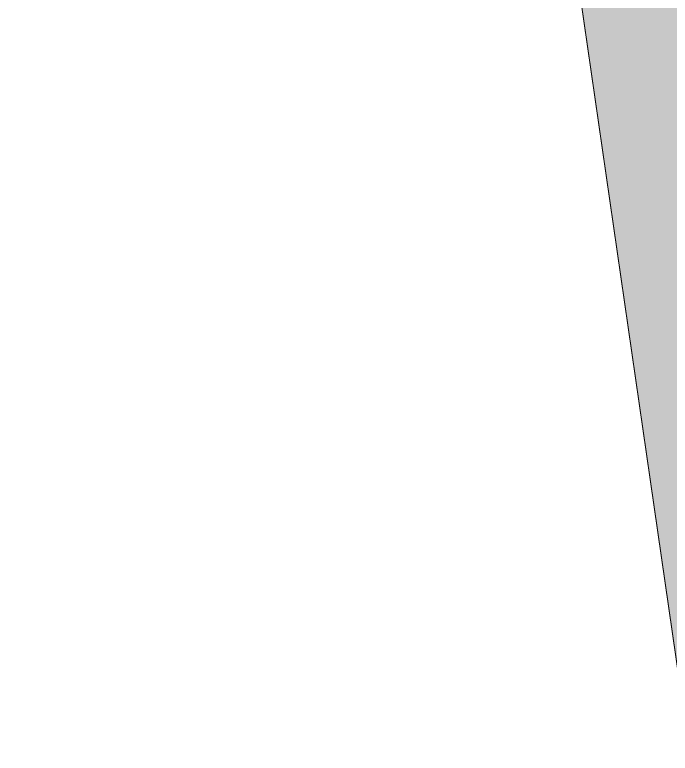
# Model space of a CAD drawing. Header units: metres. Extents: x -6 to 1255, y -2 to 532.
# Drawn here: x 1191.526 to 1194.332, y 32.909 to 36.072 of the extents above; entities that cross this region are included whole.
import ezdxf

# ---------------------------------------------------------------- set-up
doc = ezdxf.new("R2010")
doc.units = ezdxf.units.M
doc.header["$MEASUREMENT"] = 0
for name, color, linetype, lineweight, true_color in [('TPX_BUILDINGS', 7, 'CONTINUOUS', 0, 0x000000), ('TPX_BUILDINGS_HATCH', 7, 'CONTINUOUS', 0, 0xf0f0f0), ('TPX_CADASTRES', 7, 'CONTINUOUS', 0, 0x646464)]:
    doc.layers.add(name, color=color, linetype=linetype, lineweight=lineweight, true_color=true_color)

msp = doc.modelspace()

# ---------------------------------------------------------------- hatches: boundary and pattern name
at = {"layer": 'TPX_BUILDINGS_HATCH'}
msp.add_hatch(color=256, dxfattribs=at).paths.add_polyline_path([(1193.8357, 53.4098), (1191.5257, 52.8898), (1194.4357, 32.7698), (1195.3257, 32.9198), (1195.4257, 32.1598), (1195.6052, 31.6798), (1196.0152, 31.0398), (1196.5752, 30.5198), (1197.2552, 30.1698), (1197.7452, 30.0398), (1198.5052, 30.0098), (1199.2552, 30.1698), (1199.1252, 29.6798), (1212.0652, 23.9893), (1213.1152, 24.1993), (1211.9152, 29.1993), (1210.3252, 36.9493), (1207.7852, 36.4093), (1205.7257, 45.7498), (1208.4457, 46.0693), (1207.5857, 50.2598), (1207.1357, 52.3998), (1206.7757, 54.1198), (1206.3957, 56.2298), (1201.1957, 55.0598), (1202.0757, 51.4798), (1196.9557, 50.1998), (1194.7057, 49.6298), (1193.8357, 53.4098)])

# ---------------------------------------------------------------- linework, layer by layer
at = {"layer": 'TPX_BUILDINGS', "elevation": 0.0421}
msp.add_lwpolyline([(1191.5257, 52.8898), (1194.4357, 32.7698), (1195.3257, 32.9198), (1195.4257, 32.1598), (1195.6052, 31.6798), (1196.0152, 31.0398), (1196.5752, 30.5198), (1197.2552, 30.1698), (1197.7452, 30.0398), (1198.5052, 30.0098), (1199.2552, 30.1698), (1199.1252, 29.6798), (1212.0652, 23.9893), (1213.1152, 24.1993), (1211.9152, 29.1993), (1210.3252, 36.9493)], dxfattribs=at)
at = {"layer": 'TPX_CADASTRES', "elevation": 0.0241}
msp.add_lwpolyline([(1193.8357, 53.4101), (1191.5257, 52.8901), (1194.4357, 32.7701), (1195.3257, 32.9201), (1195.4257, 32.1601), (1195.6052, 31.6801), (1196.0152, 31.0401), (1196.5752, 30.5201), (1197.2552, 30.1701), (1197.7452, 30.0401), (1198.5052, 30.0101), (1199.2552, 30.1701), (1199.1252, 29.6801), (1212.0652, 23.9896), (1213.1152, 24.1996), (1211.9152, 29.1996), (1210.3252, 36.9496), (1208.4457, 46.0696), (1207.5857, 50.2601), (1207.1357, 52.4001), (1206.7757, 54.1201), (1206.3957, 56.2301), (1201.1957, 55.0601)], close=True, dxfattribs=at)

doc.saveas('drawing.dxf')
